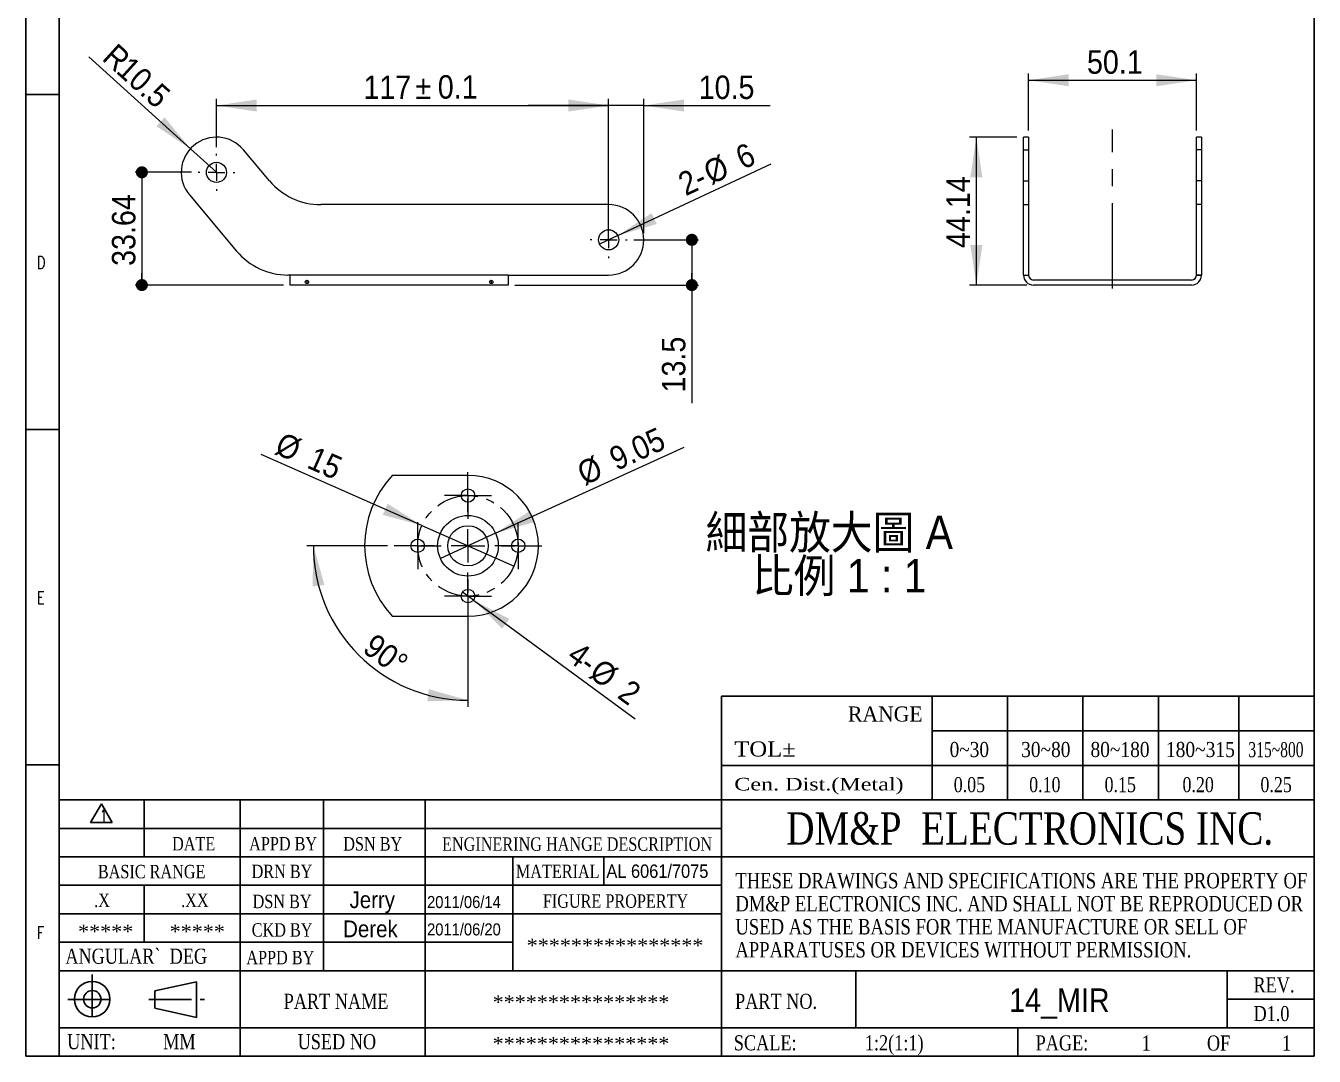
# Model space of a CAD drawing. Header units: millimetres. Extents: x 10 to 202, y 2 to 295.
# Drawn here: x 10 to 202.2, y 2.5 to 156.2 of the extents above; entities that cross this region are included whole.
import ezdxf

# ---------------------------------------------------------------- set-up
doc = ezdxf.new("R2010")
doc.units = ezdxf.units.MM
doc.header["$PDSIZE"] = -1
doc.linetypes.add('CENTER', pattern=[10.16, 6.35, -1.27, 1.27, -1.27])
doc.linetypes.add('CENTERX2', pattern=[20.32, 12.7, -2.54, 2.54, -2.54])
doc.layers.add('SLD-0', color=179, linetype='Continuous')
for name, color, linetype, lineweight in [('中心線2', 1, 'CENTER', 15), ('尺寸標柱線', 3, 'Continuous', 15), ('文字線性', 179, 'Continuous', 15)]:
    doc.layers.add(name, color=color, linetype=linetype, lineweight=lineweight)
doc.styles.add('SLDTEXTSTYLE0', font='GOTHIC.TTF', dxfattribs={"width": 0.913})
doc.styles.add('SLDTEXTSTYLE10', font='times.ttf', dxfattribs={"width": 1.26888})
doc.styles.add('SLDTEXTSTYLE11', font='times.ttf', dxfattribs={"width": 0.786331})
doc.styles.add('SLDTEXTSTYLE12', font='times.ttf', dxfattribs={"width": 0.8})
doc.styles.add('SLDTEXTSTYLE13', font='times.ttf', dxfattribs={"width": 1.090687})
doc.styles.add('SLDTEXTSTYLE14', font='txt_____.ttf', dxfattribs={"width": 0.75})
doc.styles.add('SLDTEXTSTYLE15', font='txt_____.ttf', dxfattribs={"width": 0.7})
doc.styles.add('SLDTEXTSTYLE16', font='GOTHIC.TTF', dxfattribs={"width": 0.913, "bigfont": 'bigfont'})
doc.styles.add('SLDTEXTSTYLE3', font='times.ttf', dxfattribs={"width": 0.950828})
doc.styles.add('SLDTEXTSTYLE4', font='times.ttf', dxfattribs={"width": 1.081739})
doc.styles.add('SLDTEXTSTYLE5', font='times.ttf', dxfattribs={"width": 0.846979})
doc.styles.add('SLDTEXTSTYLE6', font='times.ttf', dxfattribs={"width": 0.850598})
doc.styles.add('SLDTEXTSTYLE7', font='times.ttf', dxfattribs={"width": 0.853029})
doc.styles.add('SLDTEXTSTYLE8', font='times.ttf', dxfattribs={"width": 0.854773})
doc.styles.add('SLDTEXTSTYLE9', font='times.ttf', dxfattribs={"width": 0.683818})
doc.dimstyles.new('SLDDIMSTYLE0', dxfattribs={"dimtxt": 3.5, "dimasz": 6, "dimexe": 0, "dimexo": 0.0625, "dimgap": 0.875, "dimtad": 2, "dimdec": 1, "dimlfac": 2, "dimrnd": 1e-09, "dimzin": 12, "dimdsep": 46, "dimtxsty": 'SLDTEXTSTYLE0', "dimsah": 1, "dimcen": 0.09, "dimadec": 0, "dimazin": 0, "dimtfac": 1, "dimtdec": 1, "dimtofl": 0, "dimtmove": 0, "dimatfit": 3, "dimfxl": 0, "dimtolj": 1, "dimtzin": 12, "dimarcsym": 0})
doc.dimstyles.new('SLDDIMSTYLE1', dxfattribs={"dimtxt": 3.5, "dimasz": 6, "dimexe": 0, "dimexo": 0.0625, "dimgap": 0.875, "dimtad": 2, "dimlfac": 2, "dimrnd": 1e-09, "dimzin": 12, "dimdsep": 46, "dimtxsty": 'SLDTEXTSTYLE0', "dimsah": 1, "dimcen": 0.09, "dimadec": 0, "dimazin": 0, "dimtfac": 1, "dimtofl": 0, "dimtmove": 0, "dimatfit": 3, "dimfxl": 0, "dimtolj": 1, "dimtzin": 12, "dimarcsym": 0})
doc.dimstyles.new('SLDDIMSTYLE11', dxfattribs={"dimtxt": 3.5, "dimasz": 6, "dimexe": 0, "dimexo": 0.0625, "dimgap": 0.875, "dimtad": 2, "dimrnd": 1e-09, "dimzin": 12, "dimdsep": 46, "dimtxsty": 'SLDTEXTSTYLE0', "dimsah": 1, "dimcen": 0.09, "dimadec": 0, "dimazin": 0, "dimtfac": 1, "dimtmove": 0, "dimatfit": 3, "dimfxl": 0, "dimtolj": 1, "dimtzin": 12, "dimarcsym": 0})
doc.dimstyles.new('SLDDIMSTYLE12', dxfattribs={"dimtxt": 3.5, "dimasz": 6, "dimexe": 0, "dimexo": 0.0625, "dimgap": 0.875, "dimtad": 2, "dimdec": 4, "dimzin": 12, "dimdsep": 46, "dimtxsty": 'SLDTEXTSTYLE0', "dimsah": 1, "dimcen": 0.09, "dimazin": 0, "dimtfac": 1, "dimtofl": 0, "dimtmove": 0, "dimatfit": 3, "dimfxl": 0, "dimtolj": 1, "dimtzin": 12, "dimarcsym": 0})
doc.dimstyles.new('SLDDIMSTYLE13', dxfattribs={"dimtxt": 3.5, "dimasz": 6, "dimexe": 0, "dimexo": 0.0625, "dimgap": 0.875, "dimtad": 2, "dimrnd": 1e-09, "dimzin": 12, "dimdsep": 46, "dimtxsty": 'SLDTEXTSTYLE0', "dimsah": 1, "dimcen": 0.09, "dimadec": 0, "dimazin": 0, "dimtfac": 1, "dimtmove": 0, "dimatfit": 3, "dimfxl": 0, "dimtolj": 1, "dimtzin": 12, "dimarcsym": 0})
doc.dimstyles.new('SLDDIMSTYLE3', dxfattribs={"dimtxt": 3.5, "dimasz": 6, "dimexe": 0, "dimexo": 0.0625, "dimgap": 0.875, "dimtad": 2, "dimdec": 1, "dimlfac": 2, "dimrnd": 1e-09, "dimzin": 12, "dimdsep": 46, "dimtxsty": 'SLDTEXTSTYLE0', "dimsah": 1, "dimcen": 0.09, "dimadec": 0, "dimazin": 0, "dimtfac": 1, "dimtdec": 1, "dimtofl": 0, "dimtmove": 0, "dimatfit": 3, "dimfxl": 0, "dimtolj": 1, "dimtzin": 12, "dimarcsym": 0})
doc.dimstyles.new('SLDDIMSTYLE4', dxfattribs={"dimtxt": 3.5, "dimasz": 1.8, "dimexe": 0, "dimexo": 0.0625, "dimgap": 0.875, "dimtad": 2, "dimlfac": 2, "dimrnd": 1e-09, "dimzin": 12, "dimdsep": 46, "dimtxsty": 'SLDTEXTSTYLE0', "dimblk1": 'DOT', "dimblk2": 'DOT', "dimsah": 1, "dimcen": 0.09, "dimadec": 0, "dimazin": 0, "dimtfac": 1, "dimtofl": 0, "dimtmove": 0, "dimatfit": 3, "dimldrblk": 'DOT', "dimfxl": 0, "dimtolj": 1, "dimtzin": 12, "dimarcsym": 0})
doc.dimstyles.new('SLDDIMSTYLE5', dxfattribs={"dimtxt": 3.5, "dimasz": 1.8, "dimexe": 0, "dimexo": 0.0625, "dimgap": 0.875, "dimtad": 2, "dimdec": 1, "dimlfac": 2, "dimrnd": 1e-09, "dimzin": 12, "dimdsep": 46, "dimtxsty": 'SLDTEXTSTYLE0', "dimblk1": 'DOT', "dimblk2": 'DOT', "dimsah": 1, "dimcen": 0.09, "dimadec": 0, "dimazin": 0, "dimtfac": 1, "dimtdec": 1, "dimtofl": 0, "dimtmove": 0, "dimatfit": 3, "dimldrblk": 'DOT', "dimfxl": 0, "dimtolj": 1, "dimtzin": 12, "dimarcsym": 0})
doc.dimstyles.new('SLDDIMSTYLE6', dxfattribs={"dimtxt": 3.5, "dimasz": 6, "dimexe": 0, "dimexo": 0.0625, "dimgap": 0.875, "dimtad": 2, "dimdec": 1, "dimlfac": 2, "dimrnd": 1e-09, "dimzin": 12, "dimdsep": 46, "dimtxsty": 'SLDTEXTSTYLE0', "dimsah": 1, "dimcen": 0.09, "dimadec": 0, "dimazin": 0, "dimtfac": 1, "dimtdec": 1, "dimtofl": 0, "dimtmove": 0, "dimatfit": 3, "dimfxl": 0, "dimtolj": 1, "dimtzin": 12, "dimarcsym": 0})
doc.dimstyles.new('SLDDIMSTYLE7', dxfattribs={"dimtxt": 3.5, "dimasz": 6, "dimexe": 0, "dimexo": 0.0625, "dimgap": 0.875, "dimtad": 2, "dimlfac": 2, "dimrnd": 1e-09, "dimzin": 12, "dimdsep": 46, "dimtxsty": 'SLDTEXTSTYLE0', "dimsah": 1, "dimcen": 0.09, "dimadec": 0, "dimazin": 0, "dimtfac": 1, "dimtmove": 0, "dimatfit": 3, "dimfxl": 0, "dimtolj": 1, "dimtzin": 12, "dimarcsym": 0})

# ---------------------------------------------------------------- blocks, each defined once
blk = doc.blocks.new('SW_NOTE_1')
at = {"layer": 'SLD-0', "color": 0, "char_height": 2.3, "attachment_point": 1, "style": 'SLDTEXTSTYLE12'}
for s, insert in [('THESE DRAWINGS AND SPECIFICATIONS ARE THE PROPERTY OF', (0, 3.02)), ('DM&P ELECTRONICS INC. AND SHALL NOT BE REPRODUCED OR ', (0, -0.42)), ('USED AS THE BASIS FOR THE MANUFACTURE OR SELL OF ', (0, -3.86)), ('APPARATUSES OR DEVICES WITHOUT PERMISSION.', (0, -7.29))]:
    blk.add_mtext(s, dxfattribs=dict(at, insert=insert))
blk = doc.blocks.new('*D8')
at = {"layer": '尺寸標柱線', "color": 5}
for p, q in [((96.95, 144.35), (84.95, 144.35)), ((96.95, 125.31), (96.95, 145.35)), ((102.2, 144.35), (96.95, 144.35)), ((102.2, 125.31), (102.2, 145.35)), ((102.2, 144.35), (121.02, 144.35))]:
    blk.add_line(p, q, dxfattribs=at)
for points in [[(96.95, 144.35), (90.95, 145.25), (90.95, 143.45)], [(102.2, 144.35), (108.2, 143.45), (108.2, 145.25)]]:
    blk.add_solid(points, dxfattribs=at)
at = {"layer": '尺寸標柱線', "color": 5, "insert": (110.38, 148.82), "char_height": 3.5, "attachment_point": 1, "style": 'SLDTEXTSTYLE0'}
blk.add_mtext('10.5', dxfattribs=at)
blk = doc.blocks.new('*D9')
at = {"layer": '尺寸標柱線', "color": 5}
for p, q in [((38.45, 138.13), (38.45, 145.35)), ((38.45, 144.35), (96.95, 144.35)), ((96.95, 128.06), (96.95, 145.35))]:
    blk.add_line(p, q, dxfattribs=at)
for points in [[(38.45, 144.35), (44.45, 143.45), (44.45, 145.25)], [(96.95, 144.35), (90.95, 145.25), (90.95, 143.45)]]:
    blk.add_solid(points, dxfattribs=at)
at = {"layer": '尺寸標柱線', "color": 5, "char_height": 3.5, "attachment_point": 1, "style": 'SLDTEXTSTYLE0'}
for s, insert in [('117', (60.37, 148.82)), ('%%p', (68.13, 148.82)), ('0.1', (71.46, 148.87))]:
    blk.add_mtext(s, dxfattribs=dict(at, insert=insert))
blk = doc.blocks.new('_DOT')
at = {"color": 0, "linetype": 'ByBlock', "lineweight": -2}
blk.add_line((-0.5, 0), (-1, 0), dxfattribs=at)
at = {"color": 0, "linetype": 'ByBlock', "const_width": 0.5}
blk.add_lwpolyline([(-0.25, 0, 1), (0.25, 0, 1)], format="xyb", close=True, dxfattribs=at)
blk = doc.blocks.new('*D11')
at = {"layer": '尺寸標柱線', "color": 5}
for p, q in [((34.7, 134.38), (26.32, 134.38)), ((27.32, 134.38), (27.32, 117.56)), ((48.45, 117.56), (26.32, 117.56))]:
    blk.add_line(p, q, dxfattribs=at)
at = {"layer": '尺寸標柱線', "color": 5, "xscale": 1.8, "yscale": 1.8}
for p, rotation in [((27.32, 134.38, -2.38), 90.0000000000004), ((27.32, 117.56, -2.38), 270.0000000000004)]:
    blk.add_blockref('_DOT', p, dxfattribs=dict(at, rotation=rotation))
at = {"layer": '尺寸標柱線', "color": 5, "insert": (22.85, 120.42), "char_height": 3.5, "attachment_point": 1, "rotation": 90, "style": 'SLDTEXTSTYLE0'}
blk.add_mtext('33.64', dxfattribs=at)
blk = doc.blocks.new('*D12')
at = {"layer": '尺寸標柱線', "color": 5}
for p, q in [((100.7, 124.31), (110.36, 124.31)), ((109.36, 124.31), (109.36, 117.56)), ((82.95, 117.56), (110.36, 117.56)), ((109.36, 117.56), (109.36, 99.95))]:
    blk.add_line(p, q, dxfattribs=at)
at = {"layer": '尺寸標柱線', "color": 5, "xscale": 1.8, "yscale": 1.8}
for p, rotation in [((109.36, 124.31, -2.38), 90.0000000000004), ((109.36, 117.56, -2.38), 270.0000000000004)]:
    blk.add_blockref('_DOT', p, dxfattribs=dict(at, rotation=rotation))
at = {"layer": '尺寸標柱線', "color": 5, "insert": (104.89, 101.54), "char_height": 3.5, "attachment_point": 1, "rotation": 90, "style": 'SLDTEXTSTYLE0'}
blk.add_mtext('13.5', dxfattribs=at)
blk = doc.blocks.new('*D13')
at = {"layer": '尺寸標柱線', "color": 5}
for q in [(19.43, 151.59), (38.45, 134.38)]:
    blk.add_line((34.55, 137.9), q, dxfattribs=at)
blk.add_solid([(34.55, 137.9), (30.71, 142.59), (29.5, 141.26)], dxfattribs=at)
at = {"layer": '尺寸標柱線', "color": 5, "char_height": 3.5, "attachment_point": 1, "rotation": 317.8436, "style": 'SLDTEXTSTYLE0'}
for s, insert in [('R', (23.58, 153.82)), ('10.5', (25.68, 151.92))]:
    blk.add_mtext(s, dxfattribs=dict(at, insert=insert))
blk = doc.blocks.new('*D14')
at = {"layer": '尺寸標柱線', "color": 5}
for q in [(121.17, 135.66), (95.59, 123.67)]:
    blk.add_line((98.31, 124.94), q, dxfattribs=at)
blk.add_solid([(98.31, 124.94), (104.12, 126.68), (103.36, 128.3)], dxfattribs=at)
at = {"layer": '尺寸標柱線', "color": 5, "char_height": 3.5, "attachment_point": 1, "rotation": 25.1091, "style": 'SLDTEXTSTYLE0'}
for s, insert in [('6', (115.51, 137.91)), ('%%c', (110.73, 135.67)), ('2-', (106.96, 133.97))]:
    blk.add_mtext(s, dxfattribs=dict(at, insert=insert))
blk = doc.blocks.new('SW_CENTERMARKSYMBOL_0')
at = {"layer": '中心線2', "color": 0}
for p, q in [((0, 2.5), (0, 2.75)), ((-2.5, 0), (-2.75, 0)), ((0, 0), (-1.25, 0)), ((0, 0), (0, 1.25)), ((0, 0), (0, -1.25)), ((0, 0), (1.25, 0)), ((2.5, 0), (2.75, 0)), ((0, -2.5), (0, -2.75))]:
    blk.add_line(p, q, dxfattribs=at)
blk = doc.blocks.new('SW_CENTERMARKSYMBOL_1')
at = {"layer": '中心線2', "color": 0}
for p, q in [((0, 2.5), (0, 2.75)), ((-2.5, 0), (-2.75, 0)), ((0, 0), (-1.25, 0)), ((0, 0), (0, 1.25)), ((0, 0), (0, -1.25)), ((0, 0), (1.25, 0)), ((2.5, 0), (2.75, 0)), ((0, -2.5), (0, -2.75))]:
    blk.add_line(p, q, dxfattribs=at)
blk = doc.blocks.new('*D27')
at = {"layer": '尺寸標柱線', "color": 5}
for p, q in [((159.58, 140.63), (159.58, 149.12)), ((159.58, 148.12), (184.63, 148.12)), ((184.63, 140.63), (184.63, 149.12))]:
    blk.add_line(p, q, dxfattribs=at)
for points in [[(159.58, 148.12), (165.58, 147.22), (165.58, 149.02)], [(184.63, 148.12), (178.63, 149.02), (178.63, 147.22)]]:
    blk.add_solid(points, dxfattribs=at)
at = {"layer": '尺寸標柱線', "color": 5, "insert": (168.3, 152.59), "char_height": 3.5, "attachment_point": 1, "style": 'SLDTEXTSTYLE0'}
blk.add_mtext('50.1', dxfattribs=at)
blk = doc.blocks.new('*D28')
at = {"layer": '尺寸標柱線', "color": 5}
for p, q in [((157.83, 139.63), (150.8, 139.63)), ((151.8, 117.56), (151.8, 139.63)), ((159.33, 117.56), (150.8, 117.56))]:
    blk.add_line(p, q, dxfattribs=at)
for points in [[(151.8, 139.63), (150.9, 133.63), (152.7, 133.63)], [(151.8, 117.56), (152.7, 123.56), (150.9, 123.56)]]:
    blk.add_solid(points, dxfattribs=at)
at = {"layer": '尺寸標柱線', "color": 5, "insert": (147.33, 123.1), "char_height": 3.5, "attachment_point": 1, "rotation": 90, "style": 'SLDTEXTSTYLE0'}
blk.add_mtext('44.14', dxfattribs=at)
blk = doc.blocks.new('*D29')
at = {"layer": '尺寸標柱線', "color": 5}
for q in [(45.1, 92.27), (82.83, 75.63)]:
    blk.add_line((69.1, 81.69), q, dxfattribs=at)
blk.add_solid([(69.1, 81.69), (63.98, 84.93), (63.25, 83.28)], dxfattribs=at)
at = {"layer": '尺寸標柱線', "color": 5, "char_height": 3.5, "attachment_point": 1, "rotation": 336.1958, "style": 'SLDTEXTSTYLE0'}
for s, insert in [('%%c', (48.35, 95.71)), ('15', (53.18, 93.58))]:
    blk.add_mtext(s, dxfattribs=dict(at, insert=insert))
blk = doc.blocks.new('*D30')
at = {"layer": '尺寸標柱線', "color": 5}
for p, q in [((63.96, 78.66), (51.91, 78.66)), ((75.96, 70.63), (75.96, 54.61))]:
    blk.add_line(p, q, dxfattribs=at)
blk.add_arc((75.96, 78.66), 23.05, 180, 270, dxfattribs=at)
for points in [[(52.91, 78.66), (52.78, 72.59), (54.56, 72.82)], [(75.96, 55.61), (70.13, 57.26), (69.9, 55.47)]]:
    blk.add_solid(points, dxfattribs=at)
at = {"layer": '尺寸標柱線', "color": 5, "insert": (62.14, 65.75), "char_height": 3.5, "attachment_point": 1, "rotation": 323.7568, "style": 'SLDTEXTSTYLE0'}
blk.add_mtext('90°', dxfattribs=at)
blk = doc.blocks.new('*D31')
at = {"layer": '尺寸標柱線', "color": 5}
for q in [(108.21, 93.36), (71.85, 76.78)]:
    blk.add_line((80.08, 80.54), q, dxfattribs=at)
blk.add_solid([(80.08, 80.54), (85.91, 82.21), (85.17, 83.84)], dxfattribs=at)
at = {"layer": '尺寸標柱線', "color": 5, "char_height": 3.5, "attachment_point": 1, "rotation": 24.5008, "style": 'SLDTEXTSTYLE0'}
for s, insert in [('9.05', (96.69, 93)), ('%%c', (91.89, 90.81))]:
    blk.add_mtext(s, dxfattribs=dict(at, insert=insert))
blk = doc.blocks.new('*D32')
at = {"layer": '尺寸標柱線', "color": 5}
for q in [(75.16, 71.75), (100.89, 52.86)]:
    blk.add_line((76.77, 70.57), q, dxfattribs=at)
blk.add_solid([(76.77, 70.57), (81.07, 66.29), (82.14, 67.74)], dxfattribs=at)
at = {"layer": '尺寸標柱線', "color": 5, "char_height": 3.5, "attachment_point": 1, "rotation": 323.7116, "style": 'SLDTEXTSTYLE0'}
for s, insert in [('4-', (92.6, 64.53)), ('%%c', (95.91, 62.04)), ('2', (100.16, 58.91))]:
    blk.add_mtext(s, dxfattribs=dict(at, insert=insert))
blk = doc.blocks.new('SW_NOTE_2')
at = {"layer": '文字線性', "color": 0, "char_height": 5, "attachment_point": 1, "style": 'SLDTEXTSTYLE16'}
for s, insert in [('細部放大圖 A ', (0, 6.39)), ('比例 1 : 1', (6.92, -0.08))]:
    blk.add_mtext(s, dxfattribs=dict(at, insert=insert))
blk = doc.blocks.new('SW_CENTERMARKSYMBOL_8')
at = {"layer": '中心線2', "color": 0}
for p, q in [((0, 5), (0, 7.03)), ((0, 0), (0, 2.5)), ((-5, 0), (-7.02, 0)), ((0, 0), (-2.5, 0)), ((0, 0), (0, -2.5)), ((0, 0), (2.5, 0)), ((5, 0), (7.03, 0)), ((0, -5), (0, -7.02))]:
    blk.add_line(p, q, dxfattribs=at)
blk = doc.blocks.new('SW_CENTERMARKSYMBOL_9')
at = {"layer": '中心線2', "color": 0}
for p, q in [((0, 2.5), (0, 3.5)), ((0, 0), (0, 2.5)), ((-2.5, 0), (-3.5, 0)), ((0, 0), (-2.5, 0)), ((0, 0), (0, -2.5)), ((0, 0), (2.5, 0)), ((2.5, 0), (3.5, 0)), ((0, -2.5), (0, -3.5))]:
    blk.add_line(p, q, dxfattribs=at)
blk = doc.blocks.new('SW_CENTERMARKSYMBOL_10')
at = {"layer": '中心線2', "color": 0}
for p, q in [((0, 2.5), (0, 3.5)), ((0, 0), (0, 2.5)), ((-2.5, 0), (-3.5, 0)), ((0, 0), (-2.5, 0)), ((0, 0), (0, -2.5)), ((0, 0), (2.5, 0)), ((2.5, 0), (3.5, 0)), ((0, -2.5), (0, -3.5))]:
    blk.add_line(p, q, dxfattribs=at)
blk = doc.blocks.new('SW_CENTERMARKSYMBOL_11')
at = {"layer": '中心線2', "color": 0}
for p, q in [((0, 2.5), (0, 3.5)), ((0, 0), (0, 2.5)), ((-2.5, 0), (-3.5, 0)), ((0, 0), (-2.5, 0)), ((0, 0), (0, -2.5)), ((0, 0), (2.5, 0)), ((2.5, 0), (3.5, 0)), ((0, -2.5), (0, -3.5))]:
    blk.add_line(p, q, dxfattribs=at)
blk = doc.blocks.new('SW_CENTERMARKSYMBOL_12')
at = {"layer": '中心線2', "color": 0}
for p, q in [((0, 2.5), (0, 3.5)), ((0, 0), (0, 2.5)), ((-2.5, 0), (-3.5, 0)), ((0, 0), (-2.5, 0)), ((0, 0), (0, -2.5)), ((0, 0), (2.5, 0)), ((2.5, 0), (3.5, 0)), ((0, -2.5), (0, -3.5))]:
    blk.add_line(p, q, dxfattribs=at)

msp = doc.modelspace()

# ---------------------------------------------------------------- linework, layer by layer
at = {"color": 7, "linetype": 'Continuous', "lineweight": 15}
for p, q in [((159.583992, 139.625545), (158.833992, 139.625545)), ((158.833992, 137.750182), (158.833992, 139.625545)), ((159.583992, 139.625545), (159.583992, 137.750182)), ((185.384032, 139.625545), (184.634032, 139.625545)), ((184.634032, 137.750182), (184.634032, 139.625545)), ((185.384032, 139.625545), (185.384032, 137.750182)), ((46.34575, 133.129598), (42.468623, 137.750182)), ((158.833992, 137.750182), (159.583992, 137.750182)), ((158.833992, 133.129598), (158.833992, 137.750182)), ((159.583992, 137.750182), (159.583992, 133.129598)), ((185.384032, 137.750182), (184.634032, 137.750182)), ((184.634032, 133.129598), (184.634032, 137.750182)), ((185.384032, 137.750182), (185.384032, 133.129598)), ((158.833992, 133.129598), (159.583992, 133.129598)), ((158.833992, 129.557474), (158.833992, 133.129598)), ((159.583992, 133.129598), (159.583992, 129.557474)), ((185.384032, 133.129598), (184.634032, 133.129598)), ((184.634032, 129.557474), (184.634032, 133.129598)), ((185.384032, 133.129598), (185.384032, 129.557474)), ((34.425155, 131.000911), (41.449521, 122.629598)), ((81.946887, 129.557474), (54.006195, 129.557474)), ((96.946892, 129.557465), (81.946887, 129.557474)), ((158.833992, 129.557474), (159.583992, 129.557474)), ((158.833992, 129.557465), (158.833992, 129.557474)), ((158.833992, 129.557465), (159.583992, 129.557465)), ((158.833992, 119.057464), (158.833992, 129.557465)), ((159.583992, 129.557474), (159.583992, 129.557465)), ((159.583992, 129.557465), (159.583992, 119.057464)), ((185.384032, 129.557474), (184.634032, 129.557474)), ((184.634032, 129.557465), (184.634032, 129.557474)), ((185.384032, 129.557465), (184.634032, 129.557465)), ((184.634032, 119.057464), (184.634032, 129.557465)), ((185.384032, 129.557474), (185.384032, 129.557465)), ((185.384032, 129.557465), (185.384032, 119.057464)), ((49.446887, 119.057474), (49.109964, 119.057474)), ((81.946887, 119.057454), (49.446887, 119.057454)), ((49.446887, 117.557454), (49.446887, 119.057454)), ((81.946887, 117.557454), (49.446887, 117.557454)), ((81.946887, 119.057454), (96.946892, 119.057464)), ((81.946887, 119.057454), (81.946887, 117.557454)), ((158.833992, 119.057464), (159.583992, 119.057464)), ((158.833992, 119.057454), (158.833992, 119.057464)), ((158.833992, 119.057454), (159.583992, 119.057454)), ((159.583992, 119.057464), (159.583992, 119.057454)), ((159.700449, 118.662687), (159.697434, 118.660865)), ((183.884032, 118.307454), (160.333992, 118.307454)), ((183.884032, 117.557454), (160.333992, 117.557454)), ((184.278799, 118.423912), (184.280622, 118.420896)), ((185.384032, 119.057464), (184.634032, 119.057464)), ((184.634032, 119.057454), (184.634032, 119.057464)), ((184.634032, 119.057454), (185.384032, 119.057454)), ((185.384032, 119.057464), (185.384032, 119.057454)), ((75.963981, 89.159317), (64.680188, 89.159325)), ((64.680188, 68.15931), (75.963981, 68.159317))]:
    msp.add_line(p, q, dxfattribs=at)
at = {"color": 8, "linetype": 'Continuous', "lineweight": 15}
for p, q in [((51.946888, 118.268421), (51.946888, 117.781748)), ((79.446888, 118.268421), (79.446888, 117.781748))]:
    msp.add_line(p, q, dxfattribs=at)
at = {"color": 7, "linetype": 'Continuous', "lineweight": 15}
for centre, radius in [((38.446888, 134.375546), 1.5), ((96.946888, 124.307464), 1.5), ((75.963973, 86.159318), 1), ((75.963973, 78.659318), 4.525), ((75.963974, 78.659318), 3.000001), ((68.463973, 78.659317), 1), ((83.463974, 78.659316), 1), ((75.963973, 71.159317), 1)]:
    msp.add_circle(centre, radius, dxfattribs=at)
for centre, radius, start, end in [((38.446888, 134.375546), 5.25, 40, 220), ((54.006195, 139.557474), 10, 220, 270), ((96.946888, 124.307464), 5.25, 270.00003817, 89.99996183), ((49.109964, 129.057474), 10, 220, 270), ((160.333992, 119.057454), 1.5, 180, 270), ((160.333992, 119.057454), 0.75, 180, 270), ((183.884032, 119.057454), 0.75, 270, 0), ((183.884032, 119.057454), 1.5, 270, 0), ((75.963971, 78.659317), 10.5, 270.00005521, 89.99994479)]:
    msp.add_arc(centre, radius, start, end, dxfattribs=at)
at = {"color": 7, "linetype": 'Continuous', "lineweight": 0}
msp.add_arc((75.96398, 78.659317), 15.413439, 137.06062221, 222.93937779, dxfattribs=at)
at = {"color": 7, "linetype": 'Continuous', "lineweight": 15}
for points in [[(51.946888, 117.781748), (51.90753, 117.781748), (51.868441, 117.78889), (51.803423, 117.813301), (51.777065, 117.830238), (51.715045, 117.890371), (51.696884, 117.941142), (51.696889, 118.024644), (51.701654, 118.053438), (51.721021, 118.110889), (51.735893, 118.140129), (51.776779, 118.193913), (51.803187, 118.219054), (51.86833, 118.256646), (51.907111, 118.268449), (51.946888, 118.268421)], [(51.946888, 118.268421), (51.986808, 118.268393), (52.025239, 118.256737), (52.090517, 118.219123), (52.116905, 118.194031), (52.178491, 118.113022), (52.196941, 118.052301), (52.196861, 117.96869), (52.192157, 117.942422), (52.172621, 117.89293), (52.157865, 117.870122), (52.116776, 117.830319), (52.090334, 117.81327), (52.02501, 117.788793), (51.986387, 117.781748), (51.946888, 117.781748)], [(79.446888, 117.781748), (79.40753, 117.781748), (79.368441, 117.78889), (79.303423, 117.813301), (79.277065, 117.830238), (79.215045, 117.890371), (79.196884, 117.941142), (79.196889, 118.024644), (79.201654, 118.053438), (79.221021, 118.110889), (79.235893, 118.140129), (79.276779, 118.193913), (79.303187, 118.219054), (79.36833, 118.256646), (79.407099, 118.268393), (79.446888, 118.268421)], [(79.446888, 118.268421), (79.48682, 118.268449), (79.525239, 118.256737), (79.590517, 118.219123), (79.616905, 118.194031), (79.678491, 118.113022), (79.696941, 118.052301), (79.696861, 117.96869), (79.692157, 117.942422), (79.672621, 117.89293), (79.657865, 117.870122), (79.616776, 117.830319), (79.590334, 117.81327), (79.52501, 117.788793), (79.486387, 117.781748), (79.446888, 117.781748)]]:
    msp.add_open_spline(points, degree=3, knots=[0, 0, 0, 0, 0.125, 0.125, 0.25, 0.25, 0.5, 0.5, 0.625, 0.625, 0.75, 0.75, 0.875, 0.875, 1, 1, 1, 1], dxfattribs=at)
at = {"layer": 'SLD-0', "color": 7, "linetype": 'Continuous', "lineweight": 30}
for p, q in [((10, 294.5), (10, 2.5)), ((10, 146), (15, 146)), ((10, 96), (15, 96)), ((113.8, 56.208203), (202.2, 56.208203)), ((113.8, 56.208203), (113.8, 40.75)), ((145.2, 56.208203), (145.2, 40.75)), ((156.45, 56.208203), (156.45, 40.75)), ((167.7, 56.208203), (167.7, 40.75)), ((178.95, 56.208203), (178.95, 40.75)), ((190.95, 56.208203), (190.95, 40.75)), ((145.2, 51.055469), (202.2, 51.055469)), ((113.8, 45.902734), (202.2, 45.902734)), ((113.8, 40.75), (202.2, 40.75)), ((29.238855, 12.275939), (35.451436, 13.601727)), ((35.451436, 13.601727), (35.451436, 8.296617)), ((29.238855, 12.275939), (29.238855, 9.65899)), ((29.238855, 9.65899), (35.451436, 8.296617)), ((202.2, 2.5), (10, 2.5))]:
    msp.add_line(p, q, dxfattribs=at)
at = {"layer": 'SLD-0', "color": 7, "lineweight": 30}
for p, q in [((15, 289.5), (15, 2.5)), ((202.2, 2.5), (202.2, 289.5)), ((15, 57.75), (15, 2.5)), ((15, 57.75), (15, 2.5)), ((15, 46), (10, 46)), ((202.2, 40.75), (15, 40.75)), ((27.669706, 40.65357), (27.669706, 32.25)), ((41.990952, 40.75), (41.990952, 15.249928)), ((54.398926, 40.75), (54.398926, 15.249928)), ((69.6, 2.5), (69.6, 40.75)), ((113.8, 40.75), (113.8, 2.5)), ((21.27295, 40.14141), (19.661188, 37.349757)), ((22.884711, 37.349757), (21.27295, 40.14141)), ((19.661188, 37.349757), (22.884711, 37.349757)), ((113.8, 36.5), (15, 36.5)), ((202.2, 32.25), (15, 32.25)), ((82.680054, 32.25), (82.680054, 15.249928)), ((96.253784, 32.25), (96.253784, 28)), ((113.8, 28), (15, 28)), ((27.669706, 28), (27.669706, 19.5)), ((113.8, 23.75), (15, 23.75)), ((82.680054, 19.5), (15, 19.5)), ((69.6, 15.249928), (15, 15.249928)), ((41.990952, 15.249928), (41.990952, 2.5)), ((69.6, 15.249928), (202.2, 15.249928)), ((133.8, 15.249928), (133.8, 6.75)), ((189.2, 6.75), (189.2, 15.249928)), ((202.2, 11), (189.2, 11)), ((15, 6.75), (202.2, 6.75)), ((158, 2.5), (158, 6.75))]:
    msp.add_line(p, q, dxfattribs=at)
at = {"layer": 'SLD-0', "color": 7, "linetype": 'CENTER', "lineweight": 30}
for p, q in [((19.892303, 14.684671), (19.892303, 7.668423)), ((16.270071, 10.961909), (23.625373, 10.961909)), ((28.380602, 10.956014), (36.671534, 10.956014))]:
    msp.add_line(p, q, dxfattribs=at)
at = {"layer": 'SLD-0', "color": 7, "linetype": 'Continuous', "lineweight": 30}
for centre, radius in [((19.912001, 11.008058), 2.651387), ((19.920447, 11.00507), 1.302772)]:
    msp.add_circle(centre, radius, dxfattribs=at)
at = {"layer": '中心線2', "color": 1, "linetype": 'CENTERX2', "lineweight": 0}
msp.add_line((172.109012, 117.057464), (172.109012, 140.76929), dxfattribs=at)
at = {"layer": '中心線2', "color": 1, "lineweight": 0}
msp.add_circle((75.963974, 78.659318), 7.5, dxfattribs=at)
at = {"layer": '尺寸標柱線', "color": 5, "lineweight": 0}
msp.add_point((102.196888, 124.307464), dxfattribs=at)

# ---------------------------------------------------------------- block references
at = {"layer": 'SLD-0', "color": 7}
msp.add_blockref('SW_NOTE_1', (115.85331, 26.829865), dxfattribs=at)
at = {"layer": '中心線2', "color": 1}
for name, p in [('SW_CENTERMARKSYMBOL_1', (38.446888, 134.375546)), ('SW_CENTERMARKSYMBOL_0', (96.946888, 124.307464)), ('SW_CENTERMARKSYMBOL_12', (75.963973, 86.159319)), ('SW_CENTERMARKSYMBOL_8', (75.963973, 78.659317)), ('SW_CENTERMARKSYMBOL_11', (68.463973, 78.659317)), ('SW_CENTERMARKSYMBOL_9', (83.463974, 78.659317)), ('SW_CENTERMARKSYMBOL_10', (75.963973, 71.159318))]:
    msp.add_blockref(name, p, dxfattribs=at)
at = {"layer": '文字線性', "color": 116}
msp.add_blockref('SW_NOTE_2', (111.412701, 76.774181), dxfattribs=at)

# ---------------------------------------------------------------- texts
at = {"layer": 'SLD-0', "color": 7, "attachment_point": 1}
for s, insert, char_height, style in [('D', (11.666667, 121.852425), 1.852083, 'SLDTEXTSTYLE14'), ('E', (11.666667, 71.852425), 1.852083, 'SLDTEXTSTYLE14'), ('RANGE', (132.65198, 54.684077), 2.25, 'SLDTEXTSTYLE3'), ('TOL±', (115.691583, 49.470602), 2.25, 'SLDTEXTSTYLE4'), ('0~30', (147.81881, 49.389671), 2.25, 'SLDTEXTSTYLE5'), ('30~80', (158.48586, 49.389671), 2.25, 'SLDTEXTSTYLE6'), ('80~180', (168.825, 49.389671), 2.25, 'SLDTEXTSTYLE7'), ('180~315', (180.075, 49.389671), 2.25, 'SLDTEXTSTYLE8'), ('315~800', (192.375, 49.37087), 2.25, 'SLDTEXTSTYLE9'), ('Cen. Dist.(Metal)', (115.691583, 44.033979), 1.875, 'SLDTEXTSTYLE10'), ('0.05', (148.425, 44.147457), 2.25, 'SLDTEXTSTYLE11'), ('0.10', (159.675, 44.147457), 2.25, 'SLDTEXTSTYLE11'), ('0.15', (170.925, 44.147457), 2.25, 'SLDTEXTSTYLE11'), ('0.20', (182.55, 44.147457), 2.25, 'SLDTEXTSTYLE11'), ('0.25', (194.175, 44.147457), 2.25, 'SLDTEXTSTYLE11'), ('1', (21.06793, 39.251727), 1.8, 'SLDTEXTSTYLE15'), ('DM&P  ELECTRONICS INC.', (123.441439, 38.90286), 4.83, 'SLDTEXTSTYLE12'), ('DATE', (31.828312, 35.205695), 2, 'SLDTEXTSTYLE12'), ('APPD BY', (43.320634, 35.205695), 2, 'SLDTEXTSTYLE12'), ('DSN BY', (57.360048, 35.189654), 2, 'SLDTEXTSTYLE12'), ('ENGINERING HANGE DESCRIPTION', (72.099712, 35.155168), 2, 'SLDTEXTSTYLE12'), ('BASIC RANGE', (20.756734, 31.050283), 2, 'SLDTEXTSTYLE12'), ('DRN BY', (43.687119, 31.08105), 2, 'SLDTEXTSTYLE12'), ('MATERIAL', (83.108821, 31.08105), 2, 'SLDTEXTSTYLE12'), ('.X', (20.197147, 26.769539), 2, 'SLDTEXTSTYLE12'), ('.XX', (33.174872, 26.769539), 2, 'SLDTEXTSTYLE12'), ('DSN BY', (43.840744, 26.594802), 2, 'SLDTEXTSTYLE12'), ('FIGURE PROPERTY', (87.128668, 26.655168), 2, 'SLDTEXTSTYLE12'), ('F', (11.666667, 21.852425), 1.852083, 'SLDTEXTSTYLE14'), ('*****', (17.803076, 22.1132), 2, 'SLDTEXTSTYLE13'), ('*****', (31.46633, 22.1132), 2, 'SLDTEXTSTYLE13'), ('CKD BY', (43.704633, 22.344802), 2, 'SLDTEXTSTYLE12'), ('****************', (84.725886, 20.037323), 2, 'SLDTEXTSTYLE13'), ('ANGULAR`  DEG', (15.90436, 18.549332), 2.25, 'SLDTEXTSTYLE12'), ('APPD BY', (42.904812, 18.224484), 2, 'SLDTEXTSTYLE12'), ('REV.', (193.140737, 14.263964), 2.25, 'SLDTEXTSTYLE12'), ('PART NAME', (48.47219, 11.818511), 2.25, 'SLDTEXTSTYLE12'), ('****************', (79.645155, 11.568819), 2, 'SLDTEXTSTYLE13'), ('PART NO.', (115.806468, 11.818511), 2.25, 'SLDTEXTSTYLE12'), ('D1.0', (193.140737, 9.988477), 2.25, 'SLDTEXTSTYLE12'), ('UNIT:', (16.181511, 5.799712), 2.25, 'SLDTEXTSTYLE12'), ('MM', (30.494902, 5.799712), 2.25, 'SLDTEXTSTYLE12'), ('USED NO', (50.554164, 5.799712), 2.25, 'SLDTEXTSTYLE12'), ('****************', (79.645155, 5.379054), 2, 'SLDTEXTSTYLE13'), ('SCALE:', (115.618767, 5.628746), 2.25, 'SLDTEXTSTYLE12'), ('1:2(1:1)', (135.166212, 5.628746), 2.25, 'SLDTEXTSTYLE12'), ('PAGE:', (160.636936, 5.615788), 2.25, 'SLDTEXTSTYLE12'), ('1', (176.457793, 5.594062), 2.25, 'SLDTEXTSTYLE12'), ('OF', (186.189947, 5.594062), 2.25, 'SLDTEXTSTYLE12'), ('1', (197.393563, 5.594062), 2.25, 'SLDTEXTSTYLE12')]:
    msp.add_mtext(s, dxfattribs=dict(at, insert=insert, char_height=char_height, style=style))
at = {"layer": '文字線性', "color": 5, "attachment_point": 1, "style": 'SLDTEXTSTYLE0'}
for s, insert, char_height in [('AL 6061/7075', (96.615137, 31.112941), 2), ('Jerry', (58.300666, 27.096395), 2.5), ('2011/06/14', (69.85878, 26.407394), 1.8), ('Derek', (57.340596, 22.753524), 2.5), ('2011/06/20', (69.85878, 22.324681), 1.8), ('14_MIR', (156.700813, 12.610653), 3.5)]:
    msp.add_mtext(s, dxfattribs=dict(at, insert=insert, char_height=char_height))

# ---------------------------------------------------------------- dimensions: what is measured, and where the dimension line sits
at = {"layer": '尺寸標柱線', "color": 5}
dim = msp.add_radius_dim(center=(38.446888, 134.375546), mpoint=(34.55498, 137.899117), dimstyle='SLDDIMSTYLE6', dxfattribs=at)
dim.commit()
dim.dimension.update_dxf_attribs({"geometry": '*D13', "text_midpoint": (24.854593, 146.681461), "dimtype": 164})
for base, p1, p2, dimstyle, picture, middle in [((184.634032, 148.118282), (159.583992, 139.625546), (184.634032, 139.625546), 'SLDDIMSTYLE0', '*D27', (172.826418, 148.118282)), ((96.946888, 144.350032), (102.196888, 124.307464), (96.946888, 124.307464), 'SLDDIMSTYLE3', '*D8', (114.907974, 144.350032))]:
    dim = msp.add_linear_dim(base=base, p1=p1, p2=p2, dimstyle=dimstyle, dxfattribs=at)
    dim.commit()
    dim.dimension.update_dxf_attribs({"geometry": picture, "text_midpoint": middle, "dimtype": 160})
dim = msp.add_linear_dim(base=(96.946888, 144.350032), p1=(38.446888, 137.125546), p2=(96.946888, 127.057464), text='<>%%p0.1', dimstyle='SLDDIMSTYLE1', dxfattribs=at)
dim.commit()
dim.dimension.update_dxf_attribs({"geometry": '*D9', "text_midpoint": (69.148788, 144.350032), "dimtype": 160})
for p1, p2, text, dimstyle, picture, middle in [((95.588635, 123.67095), (98.30514, 124.943979), '2-<>', 'SLDDIMSTYLE7', '*D14', (114.47989, 132.52392)), ((75.157926, 71.751168), (76.770022, 70.567467), '4-<>', 'SLDDIMSTYLE13', '*D32', (94.904667, 57.251906))]:
    dim = msp.add_diameter_dim_2p(p1=p1, p2=p2, text=text, dimstyle=dimstyle, dxfattribs=at)
    dim.commit()
    dim.dimension.update_dxf_attribs({"geometry": picture, "text_midpoint": middle, "dimtype": 163})
for base, p1, p2, dimstyle, picture, middle in [((151.802822, 139.625546), (160.333992, 117.557454), (158.833992, 139.625546), 'SLDDIMSTYLE1', '*D28', (151.802822, 128.91641)), ((27.322139, 117.557454), (35.696888, 134.375546), (49.446888, 117.557454), 'SLDDIMSTYLE4', '*D11', (27.322139, 126.234933)), ((109.361779, 117.557454), (99.696888, 124.307464), (81.946888, 117.557454), 'SLDDIMSTYLE5', '*D12', (109.361779, 106.064642))]:
    dim = msp.add_linear_dim(base=base, p1=p1, p2=p2, angle=90, dimstyle=dimstyle, dxfattribs=at)
    dim.commit()
    dim.dimension.update_dxf_attribs({"geometry": picture, "text_midpoint": middle, "dimtype": 160})
for p1, p2, dimstyle, picture, middle in [((71.846426, 76.782773), (80.081522, 80.535863), 'SLDDIMSTYLE13', '*D31', (100.381153, 89.787289)), ((82.82595, 75.632226), (69.101998, 81.68641), 'SLDDIMSTYLE11', '*D29', (51.201927, 89.582862))]:
    dim = msp.add_diameter_dim_2p(p1=p1, p2=p2, dimstyle=dimstyle, dxfattribs=at)
    dim.commit()
    dim.dimension.update_dxf_attribs({"geometry": picture, "text_midpoint": middle, "dimtype": 163})
dim = msp.add_angular_dim_2l(base=(59.662236, 62.35758), line1=((64.963974, 78.659318), (71.963974, 78.659318)), line2=((75.963974, 71.634318), (75.963974, 85.684318)), dimstyle='SLDDIMSTYLE12', dxfattribs=at)
dim.commit()
dim.dimension.update_dxf_attribs({"geometry": '*D30', "text_midpoint": (62.334062, 60.065803), "dimtype": 162})

doc.saveas('drawing.dxf')
